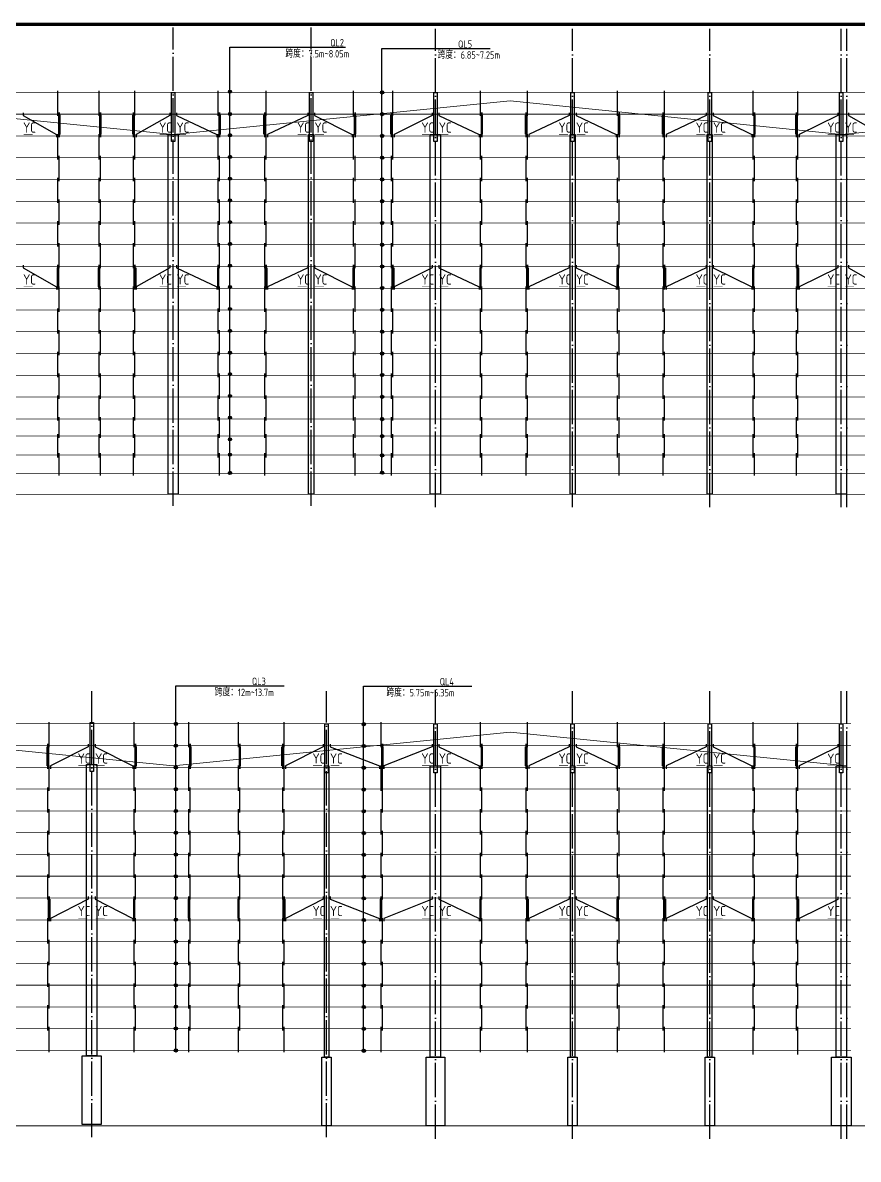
# Model space of a CAD drawing. Extents: x 69728788 to 150676229, y 15322671 to 43663798.
# Drawn here: x 75151013 to 75199754, y 20212688 to 20279003 of the extents above; entities that cross this region are included whole.
import ezdxf

# ---------------------------------------------------------------- set-up
doc = ezdxf.new("R2010")
doc.units = 0
doc.header["$LTSCALE"] = 1000
doc.header["$MEASUREMENT"] = 0
doc.linetypes.add('DOTE', pattern=[2.42, 2, -0.2, 0.02, -0.2])
doc.layers.get('0').update_dxf_attribs({"linetype": 'CONTINUOUS'})
for name, color, linetype in [('AXIS', 3, 'CONTINUOUS'), ('B标注', 3, 'CONTINUOUS'), ('DOTE', 251, 'DOTE'), ('PUB_DIM', 3, 'CONTINUOUS'), ('PUB_TITLE', 4, 'CONTINUOUS'), ('QL', 4, 'CONTINUOUS'), ('屋面隅撑', 1, 'CONTINUOUS'), ('檩条拉条', 253, 'CONTINUOUS'), ('钢柱', 3, 'CONTINUOUS')]:
    doc.layers.add(name, color=color, linetype=linetype)
doc.layers.add('节点', color=3, linetype='CONTINUOUS', lineweight=13)
doc.styles.add('TSSD_Rein', font='atssdeng.shx', dxfattribs={"width": 0.7, "bigfont": 'atssdchn.shx'})

msp = doc.modelspace()

# ---------------------------------------------------------------- hatches: boundary and pattern name
at = {"layer": 'PUB_DIM'}
for points in [[(75163101.5, 20275073.4, -1), (75163101.5, 20274885.6, -1)], [(75171975.3, 20275032, -1), (75171975.3, 20274844.3, -1)], [(75163101.5, 20273763.4, -1), (75163101.5, 20273575.6, -1)], [(75171975.3, 20273762, -1), (75171975.3, 20273574.3, -1)], [(75163101.5, 20272533.4, -1), (75163101.5, 20272345.6, -1)], [(75171975.3, 20272492, -1), (75171975.3, 20272304.3, -1)], [(75163101.5, 20271270.3, -1), (75163101.5, 20271082.6, -1)], [(75171975.3, 20271222, -1), (75171975.3, 20271034.3, -1)], [(75163101.5, 20270000.3, -1), (75163101.5, 20269812.6, -1)], [(75171975.3, 20269952, -1), (75171975.3, 20269764.3, -1)], [(75163101.5, 20268730.3, -1), (75163101.5, 20268542.6, -1)], [(75171975.3, 20268682, -1), (75171975.3, 20268494.3, -1)], [(75163101.5, 20267460.3, -1), (75163101.5, 20267272.6, -1)], [(75171975.3, 20267412, -1), (75171975.3, 20267224.3, -1)], [(75163101.5, 20266190.3, -1), (75163101.5, 20266002.6, -1)], [(75171975.3, 20266142, -1), (75171975.3, 20265954.3, -1)], [(75163101.5, 20264920.3, -1), (75163101.5, 20264732.6, -1)], [(75171975.3, 20264872, -1), (75171975.3, 20264684.3, -1)], [(75163101.5, 20263669.3, -1), (75163101.5, 20263481.6, -1)], [(75171975.3, 20263620.9, -1), (75171975.3, 20263433.2, -1)], [(75163101.5, 20262393.9, -1), (75163101.5, 20262206.1, -1)], [(75171975.3, 20262345.5, -1), (75171975.3, 20262157.8, -1)], [(75163101.5, 20261118.2, -1), (75163101.5, 20260930.5, -1)], [(75171975.3, 20261069.9, -1), (75171975.3, 20260882.2, -1)], [(75163101.5, 20259840, -1), (75163101.5, 20259652.3, -1)], [(75171975.3, 20259791.6, -1), (75171975.3, 20259603.9, -1)], [(75163101.5, 20258592.3, -1), (75163101.5, 20258404.6, -1)], [(75171975.3, 20258543.9, -1), (75171975.3, 20258356.2, -1)], [(75163101.5, 20257318.5, -1), (75163101.5, 20257130.8, -1)], [(75171975.3, 20257270.2, -1), (75171975.3, 20257082.5, -1)], [(75163101.5, 20256052.3, -1), (75163101.5, 20255864.6, -1)], [(75171975.3, 20255971.3, -1), (75171975.3, 20255783.6, -1)], [(75163101.5, 20254788.5, -1), (75163101.5, 20254600.8, -1)], [(75171975.3, 20254973.2, -1), (75171975.3, 20254785.5, -1)], [(75163101.5, 20253892.3, -1), (75163101.5, 20253704.6, -1)], [(75171975.3, 20253849.4, -1), (75171975.3, 20253661.7, -1)], [(75163101.5, 20252829, -1), (75163101.5, 20252641.3, -1)], [(75171975.3, 20252843.5, -1), (75171975.3, 20252655.8, -1)], [(75159949.9, 20238182.6, -1), (75159949.9, 20237994.9, -1)], [(75170906.2, 20238164, -1), (75170906.2, 20237976.3, -1)], [(75159949.9, 20236912.6, -1), (75159949.9, 20236724.9, -1)], [(75170906.2, 20236894, -1), (75170906.2, 20236706.3, -1)], [(75159949.9, 20235642.6, -1), (75159949.9, 20235454.9, -1)], [(75170906.2, 20235624, -1), (75170906.2, 20235436.3, -1)], [(75159949.9, 20234372.6, -1), (75159949.9, 20234184.9, -1)], [(75170906.2, 20234354, -1), (75170906.2, 20234166.3, -1)], [(75159949.9, 20233102.6, -1), (75159949.9, 20232914.9, -1)], [(75170906.2, 20233084, -1), (75170906.2, 20232896.3, -1)], [(75159949.9, 20231832.6, -1), (75159949.9, 20231644.9, -1)], [(75170906.2, 20231814, -1), (75170906.2, 20231626.3, -1)], [(75159949.9, 20230562.6, -1), (75159949.9, 20230374.9, -1)], [(75170906.2, 20230544, -1), (75170906.2, 20230356.3, -1)], [(75159949.9, 20229292.6, -1), (75159949.9, 20229104.9, -1)], [(75170906.2, 20229274, -1), (75170906.2, 20229086.3, -1)], [(75159949.9, 20228022.6, -1), (75159949.9, 20227834.9, -1)], [(75170906.2, 20228004, -1), (75170906.2, 20227816.3, -1)], [(75159949.9, 20226761.6, -1), (75159949.9, 20226573.9, -1)], [(75170906.2, 20226743, -1), (75170906.2, 20226555.3, -1)], [(75159949.9, 20225486.2, -1), (75159949.9, 20225298.5, -1)], [(75170906.2, 20225467.5, -1), (75170906.2, 20225279.8, -1)], [(75159949.9, 20224210.5, -1), (75159949.9, 20224022.8, -1)], [(75170906.2, 20224191.9, -1), (75170906.2, 20224004.2, -1)], [(75159949.9, 20222932.3, -1), (75159949.9, 20222744.6, -1)], [(75170906.2, 20222913.7, -1), (75170906.2, 20222726, -1)], [(75159949.9, 20221684.6, -1), (75159949.9, 20221496.9, -1)], [(75170906.2, 20221666, -1), (75170906.2, 20221478.3, -1)], [(75159949.9, 20220410.8, -1), (75159949.9, 20220223.1, -1)], [(75170906.2, 20220392.2, -1), (75170906.2, 20220204.5, -1)], [(75159949.9, 20219130.8, -1), (75159949.9, 20218943.1, -1)], [(75170906.2, 20219112.2, -1), (75170906.2, 20218924.5, -1)]]:
    msp.add_hatch(color=256, dxfattribs=at).paths.add_polyline_path(points)

# ---------------------------------------------------------------- linework, layer by layer
at = {"const_width": 50}
for points in [[(75124877.1, 20251488.1), (75233666.3, 20251488.1)], [(75124877.1, 20214636.9), (75239666.3, 20214636.9)]]:
    msp.add_lwpolyline(points, dxfattribs=at)
at = {"layer": 'B标注'}
for p, q in [((75163093.1, 20252677.1), (75163093.1, 20277579)), ((75163093.1, 20277579), (75169838.8, 20277579)), ((75171966.9, 20252849.7), (75171966.9, 20277496.8)), ((75171966.9, 20277496.8), (75178286.9, 20277496.8)), ((75159941.5, 20219136.9), (75159941.5, 20240316.6)), ((75159941.5, 20240316.6), (75166261.4, 20240316.6)), ((75170897.8, 20240298), (75177217.7, 20240298)), ((75170897.8, 20219118.3), (75170897.8, 20240298))]:
    msp.add_line(p, q, dxfattribs=at)
at = {"layer": 'DOTE'}
for p, q in [((75159788.1, 20250821.1), (75159788.1, 20278722.3)), ((75167838.1, 20250821.1), (75167838.1, 20278722.3)), ((75175088.5, 20250738.1), (75175088.5, 20278639.3)), ((75183088.5, 20250738.1), (75183088.5, 20278639.3)), ((75191088.5, 20250738.1), (75191088.5, 20278639.3)), ((75198763.5, 20250738.1), (75198763.5, 20278639.3)), ((75199088.5, 20250738.1), (75199088.5, 20278639.3)), ((75155038.1, 20213969.9), (75155038.1, 20239992.3)), ((75168738.1, 20213969.9), (75168738.1, 20239992.3)), ((75175088.5, 20213886.9), (75175088.5, 20240316.6)), ((75183088.5, 20213886.9), (75183088.5, 20239992.3)), ((75191088.5, 20213886.9), (75191088.5, 20239992.3)), ((75198763.5, 20213886.9), (75198763.5, 20239992.3)), ((75199088.5, 20213886.9), (75199088.5, 20239992.3))]:
    msp.add_line(p, q, dxfattribs=at)
at = {"layer": 'PUB_DIM'}
for centre in [(75163101.5, 20274979.5), (75171975.3, 20274938.1), (75163101.5, 20273669.5), (75171975.3, 20273668.1), (75163101.5, 20272439.5), (75171975.3, 20272398.1), (75163101.5, 20271176.5), (75171975.3, 20271128.1), (75163101.5, 20269906.5), (75171975.3, 20269858.1), (75163101.5, 20268636.5), (75171975.3, 20268588.1), (75163101.5, 20267366.5), (75171975.3, 20267318.1), (75163101.5, 20266096.5), (75171975.3, 20266048.1), (75163101.5, 20264826.5), (75171975.3, 20264778.1), (75163101.5, 20263575.4), (75171975.3, 20263527.1), (75163101.5, 20262300), (75171975.3, 20262251.7), (75163101.5, 20261024.4), (75171975.3, 20260976), (75163101.5, 20259746.1), (75171975.3, 20259697.8), (75163101.5, 20258498.4), (75171975.3, 20258450.1), (75163101.5, 20257224.7), (75171975.3, 20257176.3), (75163101.5, 20255958.4), (75171975.3, 20255877.5), (75163101.5, 20254694.7), (75171975.3, 20254879.4), (75163101.5, 20253798.4), (75171975.3, 20253755.5), (75163101.5, 20252735.1), (75171975.3, 20252749.7), (75159949.9, 20238088.8), (75170906.2, 20238070.2), (75159949.9, 20236818.8), (75170906.2, 20236800.2), (75159949.9, 20235548.8), (75170906.2, 20235530.2), (75159949.9, 20234278.8), (75170906.2, 20234260.2), (75159949.9, 20233008.8), (75170906.2, 20232990.2), (75159949.9, 20231738.8), (75170906.2, 20231720.2), (75159949.9, 20230468.8), (75170906.2, 20230450.2), (75159949.9, 20229198.8), (75170906.2, 20229180.2), (75159949.9, 20227928.8), (75170906.2, 20227910.2), (75159949.9, 20226667.7), (75170906.2, 20226649.1), (75159949.9, 20225392.3), (75170906.2, 20225373.7), (75159949.9, 20224116.7), (75170906.2, 20224098), (75159949.9, 20222838.4), (75170906.2, 20222819.8), (75159949.9, 20221590.7), (75170906.2, 20221572.1), (75159949.9, 20220317), (75170906.2, 20220298.4), (75159949.9, 20219036.9), (75170906.2, 20219018.3)]:
    msp.add_circle(centre, 93.9, dxfattribs=at)
at = {"layer": 'PUB_TITLE', "const_width": 200}
msp.add_lwpolyline([(75112584.3, 20164102.8), (75273784.3, 20164102.8), (75273784.3, 20278902.8), (75112584.3, 20278902.8)], close=True, dxfattribs=at)
at = {"layer": 'PUB_TITLE'}
msp.add_lwpolyline([(75107584.3, 20160102.8), (75275784.3, 20160102.8), (75275784.3, 20278902.8), (75107584.3, 20278902.8)], close=True, dxfattribs=at)
at = {"layer": 'QL', "const_width": 40}
for points in [[(75125838.5, 20274938.1), (75232438.5, 20274938.1)], [(75125838.5, 20273668.1), (75232438.5, 20273668.1)], [(75125838.5, 20273668.1), (75232438.5, 20273668.1)], [(75125838.5, 20272398.1), (75232438.5, 20272398.1)], [(75125838.5, 20271128.1), (75232438.5, 20271128.1)], [(75125838.5, 20269858.1), (75232438.5, 20269858.1)], [(75125838.5, 20268588.1), (75232438.5, 20268588.1)], [(75125838.5, 20267318.1), (75232438.5, 20267318.1)], [(75125838.5, 20267318.1), (75232438.5, 20267318.1)], [(75125838.5, 20266048.1), (75232438.5, 20266048.1)], [(75125838.5, 20264778.1), (75232438.5, 20264778.1)], [(75125838.5, 20263508.1), (75232438.5, 20263508.1)], [(75125838.5, 20262238.1), (75232438.5, 20262238.1)], [(75125838.5, 20260968.1), (75232438.5, 20260968.1)], [(75125838.5, 20259698.1), (75232438.5, 20259698.1)], [(75125838.5, 20258428.1), (75232438.5, 20258428.1)], [(75125838.5, 20257158.1), (75232438.5, 20257158.1)], [(75125838.5, 20255888.1), (75232438.5, 20255888.1)], [(75125838.5, 20254888.1), (75232438.5, 20254888.1)], [(75125838.5, 20253788.1), (75232438.5, 20253788.1)], [(75125838.5, 20252688.1), (75232438.5, 20252688.1)], [(75125838.5, 20238096.9), (75199338.5, 20238096.9)], [(75125838.5, 20236826.9), (75199338.5, 20236826.9)], [(75125838.5, 20236826.9), (75199338.5, 20236826.9)], [(75125838.5, 20235556.9), (75199338.5, 20235556.9)], [(75125838.5, 20234286.9), (75199338.5, 20234286.9)], [(75125838.5, 20233016.9), (75199338.5, 20233016.9)], [(75125838.5, 20231746.9), (75199338.5, 20231746.9)], [(75125838.5, 20230476.9), (75199338.5, 20230476.9)], [(75125838.5, 20230476.9), (75199338.5, 20230476.9)], [(75125838.5, 20229206.9), (75199338.5, 20229206.9)], [(75125838.5, 20227936.9), (75199338.5, 20227936.9)], [(75125838.5, 20226656.9), (75199338.5, 20226656.9)], [(75125838.5, 20225386.9), (75199338.5, 20225386.9)], [(75125838.5, 20224116.9), (75199338.5, 20224116.9)], [(75125838.5, 20222846.9), (75199338.5, 20222846.9)], [(75125838.5, 20221576.9), (75199338.5, 20221576.9)], [(75125838.5, 20220306.9), (75199338.5, 20220306.9)], [(75125838.5, 20219036.9), (75199338.5, 20219036.9)]]:
    msp.add_lwpolyline(points, dxfattribs=at)
at = {"layer": '屋面隅撑', "const_width": 30}
for points in [[(75151590, 20272469.1), (75151067.6, 20272469.1)], [(75159523.1, 20272469.1), (75159000.7, 20272469.1)], [(75160539.6, 20272469.1), (75160017.2, 20272469.1)], [(75167573.1, 20272469.1), (75167050.7, 20272469.1)], [(75168589.6, 20272469.1), (75168067.2, 20272469.1)], [(75174823.5, 20272469.1), (75174301.1, 20272469.1)], [(75175840, 20272469.1), (75175317.6, 20272469.1)], [(75182823.5, 20272469.1), (75182301.1, 20272469.1)], [(75183840, 20272469.1), (75183317.6, 20272469.1)], [(75190823.5, 20272469.1), (75190301.1, 20272469.1)], [(75191840, 20272469.1), (75191317.6, 20272469.1)], [(75198498.5, 20272469.1), (75197976.1, 20272469.1)], [(75199515, 20272469.1), (75198992.6, 20272469.1)], [(75151590, 20263608.1), (75151067.6, 20263608.1)], [(75159523.1, 20263608.1), (75159000.7, 20263608.1)], [(75160539.6, 20263608.1), (75160017.2, 20263608.1)], [(75167573.1, 20263608.1), (75167050.7, 20263608.1)], [(75168589.6, 20263608.1), (75168067.2, 20263608.1)], [(75174823.5, 20263608.1), (75174301.1, 20263608.1)], [(75175840, 20263608.1), (75175317.6, 20263608.1)], [(75182823.5, 20263608.1), (75182301.1, 20263608.1)], [(75183840, 20263608.1), (75183317.6, 20263608.1)], [(75190823.5, 20263608.1), (75190301.1, 20263608.1)], [(75191840, 20263608.1), (75191317.6, 20263608.1)], [(75198498.5, 20263608.1), (75197976.1, 20263608.1)], [(75199515, 20263608.1), (75198992.6, 20263608.1)], [(75154773.1, 20235656.9), (75154250.7, 20235656.9)], [(75155789.6, 20235656.9), (75155267.2, 20235656.9)], [(75168473.1, 20235656.9), (75167950.7, 20235656.9)], [(75169489.6, 20235656.9), (75168967.2, 20235656.9)], [(75174823.5, 20235656.9), (75174301.1, 20235656.9)], [(75175840, 20235656.9), (75175317.6, 20235656.9)], [(75182823.5, 20235656.9), (75182301.1, 20235656.9)], [(75183840, 20235656.9), (75183317.6, 20235656.9)], [(75190823.5, 20235656.9), (75190301.1, 20235656.9)], [(75191840, 20235656.9), (75191317.6, 20235656.9)], [(75198498.5, 20235646.9), (75197976.1, 20235646.9)], [(75154773.1, 20226756.9), (75154250.7, 20226756.9)], [(75155789.6, 20226756.9), (75155267.2, 20226756.9)], [(75168473.1, 20226756.9), (75167950.7, 20226756.9)], [(75169489.6, 20226756.9), (75168967.2, 20226756.9)], [(75174823.5, 20226756.9), (75174301.1, 20226756.9)], [(75175840, 20226756.9), (75175317.6, 20226756.9)], [(75182823.5, 20226756.9), (75182301.1, 20226756.9)], [(75183840, 20226756.9), (75183317.6, 20226756.9)], [(75190823.5, 20226756.9), (75190301.1, 20226756.9)], [(75191840, 20226756.9), (75191317.6, 20226756.9)], [(75198498.5, 20226756.9), (75197976.1, 20226756.9)]]:
    msp.add_lwpolyline(points, dxfattribs=at)
at = {"layer": '檩条拉条'}
for p, q in [((75153068.1, 20273568.1), (75153068.1, 20275037.8)), ((75155463.1, 20273568.1), (75155463.1, 20275037.8)), ((75157558.1, 20273568.1), (75157558.1, 20275037.8)), ((75162418.1, 20273568.1), (75162418.1, 20275037.8)), ((75165208.1, 20273568.1), (75165208.1, 20275037.8)), ((75170318.1, 20273568.1), (75170318.1, 20275037.8)), ((75172608.5, 20273568.1), (75172608.5, 20275037.8)), ((75177718.5, 20273568.1), (75177718.5, 20275037.8)), ((75180458.5, 20273568.1), (75180458.5, 20275037.8)), ((75185718.5, 20273568.1), (75185718.5, 20275037.8)), ((75188458.5, 20273568.1), (75188458.5, 20275037.8)), ((75193618.5, 20273568.1), (75193618.5, 20275037.8)), ((75196233.5, 20273568.1), (75196233.5, 20274997.8)), ((75153148.1, 20273761.3), (75153148.1, 20272318.1)), ((75153148.1, 20272318.1), (75153148.1, 20273761.3)), ((75155543.1, 20273761.3), (75155543.1, 20272318.1)), ((75155543.1, 20272318.1), (75155543.1, 20273761.3)), ((75157478.1, 20273761.3), (75157478.1, 20272318.1)), ((75157478.1, 20272318.1), (75157478.1, 20273761.3)), ((75162498.1, 20273761.3), (75162498.1, 20272318.1)), ((75162498.1, 20272318.1), (75162498.1, 20273761.3)), ((75165128.1, 20273761.3), (75165128.1, 20272318.1)), ((75165128.1, 20272318.1), (75165128.1, 20273761.3)), ((75170398.1, 20273761.3), (75170398.1, 20272318.1)), ((75170398.1, 20272318.1), (75170398.1, 20273761.3)), ((75172528.5, 20273761.3), (75172528.5, 20272318.1)), ((75172528.5, 20272318.1), (75172528.5, 20273761.3)), ((75177798.5, 20273761.3), (75177798.5, 20272318.1)), ((75177798.5, 20272318.1), (75177798.5, 20273761.3)), ((75180378.5, 20273761.3), (75180378.5, 20272318.1)), ((75180378.5, 20272318.1), (75180378.5, 20273761.3)), ((75185798.5, 20273761.3), (75185798.5, 20272318.1)), ((75185798.5, 20272318.1), (75185798.5, 20273761.3)), ((75188378.5, 20273761.3), (75188378.5, 20272318.1)), ((75188378.5, 20272318.1), (75188378.5, 20273761.3)), ((75193698.5, 20273761.3), (75193698.5, 20272318.1)), ((75193698.5, 20272318.1), (75193698.5, 20273761.3)), ((75196153.5, 20273761.3), (75196153.5, 20272318.1)), ((75196153.5, 20272318.1), (75196153.5, 20273761.3)), ((75153068.1, 20271028.1), (75153068.1, 20272497.8)), ((75155463.1, 20271028.1), (75155463.1, 20272497.8)), ((75157558.1, 20271028.1), (75157558.1, 20272497.8)), ((75162418.1, 20271028.1), (75162418.1, 20272497.8)), ((75165208.1, 20271028.1), (75165208.1, 20272497.8)), ((75170318.1, 20271028.1), (75170318.1, 20272497.8)), ((75172608.5, 20271028.1), (75172608.5, 20272497.8)), ((75177718.5, 20271028.1), (75177718.5, 20272497.8)), ((75180458.5, 20271028.1), (75180458.5, 20272497.8)), ((75185718.5, 20271028.1), (75185718.5, 20272497.8)), ((75188458.5, 20271028.1), (75188458.5, 20272497.8)), ((75193618.5, 20271028.1), (75193618.5, 20272497.8)), ((75196233.5, 20271028.1), (75196233.5, 20272497.8)), ((75153148.1, 20269758.1), (75153148.1, 20271227.8)), ((75155543.1, 20269758.1), (75155543.1, 20271227.8)), ((75157478.1, 20269758.1), (75157478.1, 20271227.8)), ((75162498.1, 20269758.1), (75162498.1, 20271227.8)), ((75165128.1, 20269758.1), (75165128.1, 20271227.8)), ((75170398.1, 20269758.1), (75170398.1, 20271227.8)), ((75172528.5, 20269758.1), (75172528.5, 20271227.8)), ((75177798.5, 20269758.1), (75177798.5, 20271227.8)), ((75180378.5, 20269758.1), (75180378.5, 20271227.8)), ((75185798.5, 20269758.1), (75185798.5, 20271227.8)), ((75188378.5, 20269758.1), (75188378.5, 20271227.8)), ((75193698.5, 20269758.1), (75193698.5, 20271227.8)), ((75196153.5, 20269758.1), (75196153.5, 20271227.8)), ((75153068.1, 20268488.1), (75153068.1, 20269957.8)), ((75155463.1, 20268488.1), (75155463.1, 20269957.8)), ((75157558.1, 20268488.1), (75157558.1, 20269957.8)), ((75162418.1, 20268488.1), (75162418.1, 20269957.8)), ((75165208.1, 20268488.1), (75165208.1, 20269957.8)), ((75170318.1, 20268488.1), (75170318.1, 20269957.8)), ((75172608.5, 20268488.1), (75172608.5, 20269957.8)), ((75177718.5, 20268488.1), (75177718.5, 20269957.8)), ((75180458.5, 20268488.1), (75180458.5, 20269957.8)), ((75185718.5, 20268488.1), (75185718.5, 20269957.8)), ((75188458.5, 20268488.1), (75188458.5, 20269957.8)), ((75193618.5, 20268488.1), (75193618.5, 20269957.8)), ((75196233.5, 20268488.1), (75196233.5, 20269957.8)), ((75153148.1, 20267218.1), (75153148.1, 20268687.8)), ((75155543.1, 20267218.1), (75155543.1, 20268687.8)), ((75157478.1, 20267218.1), (75157478.1, 20268687.8)), ((75162498.1, 20267218.1), (75162498.1, 20268687.8)), ((75165128.1, 20267218.1), (75165128.1, 20268687.8)), ((75170398.1, 20267218.1), (75170398.1, 20268687.8)), ((75172528.5, 20267218.1), (75172528.5, 20268687.8)), ((75177798.5, 20267218.1), (75177798.5, 20268687.8)), ((75180378.5, 20267218.1), (75180378.5, 20268687.8)), ((75185798.5, 20267218.1), (75185798.5, 20268687.8)), ((75188378.5, 20267218.1), (75188378.5, 20268687.8)), ((75193698.5, 20267218.1), (75193698.5, 20268687.8)), ((75196153.5, 20267218.1), (75196153.5, 20268687.8)), ((75153068.1, 20265948.1), (75153068.1, 20267417.8)), ((75155463.1, 20265948.1), (75155463.1, 20267417.8)), ((75157558.1, 20265948.1), (75157558.1, 20267417.8)), ((75162418.1, 20265948.1), (75162418.1, 20267417.8)), ((75165208.1, 20265948.1), (75165208.1, 20267417.8)), ((75170318.1, 20265948.1), (75170318.1, 20267417.8)), ((75172608.5, 20265948.1), (75172608.5, 20267417.8)), ((75177718.5, 20265948.1), (75177718.5, 20267417.8)), ((75180458.5, 20265948.1), (75180458.5, 20267417.8)), ((75185718.5, 20265948.1), (75185718.5, 20267417.8)), ((75188458.5, 20265948.1), (75188458.5, 20267417.8)), ((75193618.5, 20265948.1), (75193618.5, 20267417.8)), ((75196233.5, 20265948.1), (75196233.5, 20267417.8)), ((75153148.1, 20264678.1), (75153148.1, 20266147.8)), ((75155543.1, 20264678.1), (75155543.1, 20266147.8)), ((75157478.1, 20264678.1), (75157478.1, 20266147.8)), ((75162498.1, 20264678.1), (75162498.1, 20266147.8)), ((75165128.1, 20264678.1), (75165128.1, 20266147.8)), ((75170398.1, 20264678.1), (75170398.1, 20266147.8)), ((75172528.5, 20264678.1), (75172528.5, 20266147.8)), ((75177798.5, 20264678.1), (75177798.5, 20266147.8)), ((75180378.5, 20264678.1), (75180378.5, 20266147.8)), ((75185798.5, 20264678.1), (75185798.5, 20266147.8)), ((75188378.5, 20264678.1), (75188378.5, 20266147.8)), ((75193698.5, 20264678.1), (75193698.5, 20266147.8)), ((75196153.5, 20264678.1), (75196153.5, 20266147.8)), ((75153068.1, 20264871.3), (75153068.1, 20263428.1)), ((75153068.1, 20263428.1), (75153068.1, 20264871.3)), ((75155463.1, 20264871.3), (75155463.1, 20263428.1)), ((75155463.1, 20263428.1), (75155463.1, 20264871.3)), ((75157558.1, 20264871.3), (75157558.1, 20263428.1)), ((75157558.1, 20263428.1), (75157558.1, 20264871.3)), ((75162418.1, 20264871.3), (75162418.1, 20263428.1)), ((75162418.1, 20263428.1), (75162418.1, 20264871.3)), ((75165208.1, 20264871.3), (75165208.1, 20263428.1)), ((75165208.1, 20263428.1), (75165208.1, 20264871.3)), ((75170318.1, 20264871.3), (75170318.1, 20263428.1)), ((75170318.1, 20263428.1), (75170318.1, 20264871.3)), ((75172608.5, 20264871.3), (75172608.5, 20263428.1)), ((75172608.5, 20263428.1), (75172608.5, 20264871.3)), ((75177718.5, 20264871.3), (75177718.5, 20263428.1)), ((75177718.5, 20263428.1), (75177718.5, 20264871.3)), ((75180458.5, 20264871.3), (75180458.5, 20263428.1)), ((75180458.5, 20263428.1), (75180458.5, 20264871.3)), ((75185718.5, 20264871.3), (75185718.5, 20263428.1)), ((75185718.5, 20263428.1), (75185718.5, 20264871.3)), ((75188458.5, 20264871.3), (75188458.5, 20263428.1)), ((75188458.5, 20263428.1), (75188458.5, 20264871.3)), ((75193618.5, 20264871.3), (75193618.5, 20263428.1)), ((75193618.5, 20263428.1), (75193618.5, 20264871.3)), ((75196233.5, 20264871.3), (75196233.5, 20263428.1)), ((75196233.5, 20263428.1), (75196233.5, 20264871.3)), ((75153148.1, 20262138.1), (75153148.1, 20263607.8)), ((75155543.1, 20262138.1), (75155543.1, 20263607.8)), ((75157478.1, 20262138.1), (75157478.1, 20263607.8)), ((75162498.1, 20262138.1), (75162498.1, 20263607.8)), ((75165128.1, 20262138.1), (75165128.1, 20263607.8)), ((75170398.1, 20262138.1), (75170398.1, 20263607.8)), ((75172528.5, 20262138.1), (75172528.5, 20263607.8)), ((75177798.5, 20262138.1), (75177798.5, 20263607.8)), ((75180378.5, 20262138.1), (75180378.5, 20263607.8)), ((75185798.5, 20262138.1), (75185798.5, 20263607.8)), ((75188378.5, 20262138.1), (75188378.5, 20263607.8)), ((75193698.5, 20262138.1), (75193698.5, 20263607.8)), ((75196153.5, 20262138.1), (75196153.5, 20263607.8)), ((75153068.1, 20260868.1), (75153068.1, 20262337.8)), ((75155463.1, 20260868.1), (75155463.1, 20262337.8)), ((75157558.1, 20260868.1), (75157558.1, 20262337.8)), ((75162418.1, 20260868.1), (75162418.1, 20262337.8)), ((75165208.1, 20260868.1), (75165208.1, 20262337.8)), ((75170318.1, 20260868.1), (75170318.1, 20262337.8)), ((75172608.5, 20260868.1), (75172608.5, 20262337.8)), ((75177718.5, 20260868.1), (75177718.5, 20262337.8)), ((75180458.5, 20260868.1), (75180458.5, 20262337.8)), ((75185718.5, 20260868.1), (75185718.5, 20262337.8)), ((75188458.5, 20260868.1), (75188458.5, 20262337.8)), ((75193618.5, 20260868.1), (75193618.5, 20262337.8)), ((75196233.5, 20260868.1), (75196233.5, 20262337.8)), ((75153148.1, 20259598.1), (75153148.1, 20261067.8)), ((75155543.1, 20259598.1), (75155543.1, 20261067.8)), ((75157478.1, 20259598.1), (75157478.1, 20261067.8)), ((75162498.1, 20259598.1), (75162498.1, 20261067.8)), ((75165128.1, 20259598.1), (75165128.1, 20261067.8)), ((75170398.1, 20259598.1), (75170398.1, 20261067.8)), ((75172528.5, 20259598.1), (75172528.5, 20261067.8)), ((75177798.5, 20259598.1), (75177798.5, 20261067.8)), ((75180378.5, 20259598.1), (75180378.5, 20261067.8)), ((75185798.5, 20259598.1), (75185798.5, 20261067.8)), ((75188378.5, 20259598.1), (75188378.5, 20261067.8)), ((75193698.5, 20259598.1), (75193698.5, 20261067.8)), ((75196153.5, 20259598.1), (75196153.5, 20261067.8)), ((75153068.1, 20258328.1), (75153068.1, 20259797.8)), ((75155463.1, 20258328.1), (75155463.1, 20259797.8)), ((75157558.1, 20258328.1), (75157558.1, 20259797.8)), ((75162418.1, 20258328.1), (75162418.1, 20259797.8)), ((75165208.1, 20258328.1), (75165208.1, 20259797.8)), ((75170318.1, 20258328.1), (75170318.1, 20259797.8)), ((75172608.5, 20258328.1), (75172608.5, 20259797.8)), ((75177718.5, 20258328.1), (75177718.5, 20259797.8)), ((75180458.5, 20258328.1), (75180458.5, 20259797.8)), ((75185718.5, 20258328.1), (75185718.5, 20259797.8)), ((75188458.5, 20258328.1), (75188458.5, 20259797.8)), ((75193618.5, 20258328.1), (75193618.5, 20259797.8)), ((75196233.5, 20258328.1), (75196233.5, 20259797.8)), ((75153148.1, 20257058.1), (75153148.1, 20258527.8)), ((75155543.1, 20257058.1), (75155543.1, 20258527.8)), ((75157478.1, 20257058.1), (75157478.1, 20258527.8)), ((75162498.1, 20257058.1), (75162498.1, 20258527.8)), ((75165128.1, 20257058.1), (75165128.1, 20258527.8)), ((75170398.1, 20257058.1), (75170398.1, 20258527.8)), ((75172528.5, 20257058.1), (75172528.5, 20258527.8)), ((75177798.5, 20257058.1), (75177798.5, 20258527.8)), ((75180378.5, 20257058.1), (75180378.5, 20258527.8)), ((75185798.5, 20257058.1), (75185798.5, 20258527.8)), ((75188378.5, 20257058.1), (75188378.5, 20258527.8)), ((75193698.5, 20257058.1), (75193698.5, 20258527.8)), ((75196153.5, 20257058.1), (75196153.5, 20258527.8)), ((75153068.1, 20255788.1), (75153068.1, 20257257.8)), ((75155463.1, 20255788.1), (75155463.1, 20257257.8)), ((75157558.1, 20255788.1), (75157558.1, 20257257.8)), ((75162418.1, 20255788.1), (75162418.1, 20257257.8)), ((75165208.1, 20255788.1), (75165208.1, 20257257.8)), ((75170318.1, 20255788.1), (75170318.1, 20257257.8)), ((75172608.5, 20255788.1), (75172608.5, 20257257.8)), ((75177718.5, 20255788.1), (75177718.5, 20257257.8)), ((75180458.5, 20255788.1), (75180458.5, 20257257.8)), ((75185718.5, 20255788.1), (75185718.5, 20257257.8)), ((75188458.5, 20255788.1), (75188458.5, 20257257.8)), ((75193618.5, 20255788.1), (75193618.5, 20257257.8)), ((75196233.5, 20255788.1), (75196233.5, 20257257.8)), ((75153148.1, 20254788.1), (75153148.1, 20255987.8)), ((75155543.1, 20254788.1), (75155543.1, 20255987.8)), ((75157478.1, 20254788.1), (75157478.1, 20255987.8)), ((75162498.1, 20254788.1), (75162498.1, 20255987.8)), ((75165128.1, 20254788.1), (75165128.1, 20255987.8)), ((75170398.1, 20254788.1), (75170398.1, 20255987.8)), ((75172528.5, 20254788.1), (75172528.5, 20255987.8)), ((75177798.5, 20254788.1), (75177798.5, 20255987.8)), ((75180378.5, 20254788.1), (75180378.5, 20255987.8)), ((75185798.5, 20254788.1), (75185798.5, 20255987.8)), ((75188378.5, 20254788.1), (75188378.5, 20255987.8)), ((75193698.5, 20254788.1), (75193698.5, 20255987.8)), ((75196153.5, 20254788.1), (75196153.5, 20255987.8)), ((75153068.1, 20253628.1), (75153068.1, 20254987.8)), ((75155463.1, 20253628.1), (75155463.1, 20254987.8)), ((75157558.1, 20253628.1), (75157558.1, 20254987.8)), ((75162418.1, 20253628.1), (75162418.1, 20254987.8)), ((75165208.1, 20253628.1), (75165208.1, 20254987.8)), ((75170318.1, 20253628.1), (75170318.1, 20254987.8)), ((75172608.5, 20253628.1), (75172608.5, 20254987.8)), ((75177718.5, 20253628.1), (75177718.5, 20254987.8)), ((75180458.5, 20253628.1), (75180458.5, 20254987.8)), ((75185718.5, 20253628.1), (75185718.5, 20254987.8)), ((75188458.5, 20253628.1), (75188458.5, 20254987.8)), ((75193618.5, 20253628.1), (75193618.5, 20254987.8)), ((75196233.5, 20253628.1), (75196233.5, 20254987.8)), ((75153148.1, 20252588.1), (75153148.1, 20253887.8)), ((75155543.1, 20252588.1), (75155543.1, 20253887.8)), ((75157478.1, 20252588.1), (75157478.1, 20253887.8)), ((75162498.1, 20252588.1), (75162498.1, 20253887.8)), ((75165128.1, 20252588.1), (75165128.1, 20253887.8)), ((75170398.1, 20252588.1), (75170398.1, 20253887.8)), ((75172528.5, 20252588.1), (75172528.5, 20253887.8)), ((75177798.5, 20252588.1), (75177798.5, 20253887.8)), ((75180378.5, 20252588.1), (75180378.5, 20253887.8)), ((75185798.5, 20252588.1), (75185798.5, 20253887.8)), ((75188378.5, 20252588.1), (75188378.5, 20253887.8)), ((75193698.5, 20252588.1), (75193698.5, 20253887.8)), ((75196153.5, 20252588.1), (75196153.5, 20253887.8)), ((75152558.1, 20236726.9), (75152558.1, 20238196.6)), ((75157518.1, 20236726.9), (75157518.1, 20238196.6)), ((75160710.1, 20236726.9), (75160710.1, 20238196.6)), ((75163601.3, 20236726.9), (75163601.3, 20238196.6)), ((75166258.1, 20236726.9), (75166258.1, 20238196.6)), ((75171913.3, 20236726.9), (75171913.3, 20238196.6)), ((75177718.5, 20236726.9), (75177718.5, 20238196.6)), ((75180458.5, 20236726.9), (75180458.5, 20238196.6)), ((75185718.5, 20236726.9), (75185718.5, 20238196.6)), ((75188458.5, 20236726.9), (75188458.5, 20238196.6)), ((75193618.5, 20236726.9), (75193618.5, 20238196.6)), ((75196233.5, 20236726.9), (75196233.5, 20238156.6)), ((75152478.1, 20236920.1), (75152478.1, 20235476.9)), ((75152478.1, 20235476.9), (75152478.1, 20236920.1)), ((75157598.1, 20236920.1), (75157598.1, 20235476.9)), ((75157598.1, 20235476.9), (75157598.1, 20236920.1)), ((75160790.1, 20236920.1), (75160790.1, 20235476.9)), ((75160790.1, 20235476.9), (75160790.1, 20236920.1)), ((75163681.3, 20236920.1), (75163681.3, 20235476.9)), ((75163681.3, 20235476.9), (75163681.3, 20236920.1)), ((75166178.1, 20236920.1), (75166178.1, 20235476.9)), ((75166178.1, 20235476.9), (75166178.1, 20236920.1)), ((75171993.3, 20236920.1), (75171993.3, 20235476.9)), ((75171993.3, 20235476.9), (75171993.3, 20236920.1)), ((75177798.5, 20236920.1), (75177798.5, 20235476.9)), ((75177798.5, 20235476.9), (75177798.5, 20236920.1)), ((75180378.5, 20236920.1), (75180378.5, 20235476.9)), ((75180378.5, 20235476.9), (75180378.5, 20236920.1)), ((75185798.5, 20236920.1), (75185798.5, 20235476.9)), ((75185798.5, 20235476.9), (75185798.5, 20236920.1)), ((75188378.5, 20236920.1), (75188378.5, 20235476.9)), ((75188378.5, 20235476.9), (75188378.5, 20236920.1)), ((75193698.5, 20236920.1), (75193698.5, 20235476.9)), ((75193698.5, 20235476.9), (75193698.5, 20236920.1)), ((75196153.5, 20236920.1), (75196153.5, 20235476.9)), ((75196153.5, 20235476.9), (75196153.5, 20236920.1)), ((75152558.1, 20234186.9), (75152558.1, 20235656.6)), ((75157518.1, 20234186.9), (75157518.1, 20235656.6)), ((75160710.1, 20234186.9), (75160710.1, 20235656.6)), ((75163601.3, 20234186.9), (75163601.3, 20235656.6)), ((75166258.1, 20234186.9), (75166258.1, 20235656.6)), ((75171913.3, 20234186.9), (75171913.3, 20235656.6)), ((75171993.3, 20234186.9), (75171993.3, 20235656.6)), ((75177718.5, 20234186.9), (75177718.5, 20235656.6)), ((75180458.5, 20234186.9), (75180458.5, 20235656.6)), ((75185718.5, 20234186.9), (75185718.5, 20235656.6)), ((75188458.5, 20234186.9), (75188458.5, 20235656.6)), ((75193618.5, 20234186.9), (75193618.5, 20235656.6)), ((75196233.5, 20234186.9), (75196233.5, 20235656.6)), ((75152478.1, 20232916.9), (75152478.1, 20234386.6)), ((75157598.1, 20232916.9), (75157598.1, 20234386.6)), ((75160790.1, 20232916.9), (75160790.1, 20234386.6)), ((75163681.3, 20232916.9), (75163681.3, 20234386.6)), ((75166178.1, 20232916.9), (75166178.1, 20234386.6)), ((75171993.3, 20232916.9), (75171993.3, 20234386.6)), ((75177798.5, 20232916.9), (75177798.5, 20234386.6)), ((75180378.5, 20232916.9), (75180378.5, 20234386.6)), ((75185798.5, 20232916.9), (75185798.5, 20234386.6)), ((75188378.5, 20232916.9), (75188378.5, 20234386.6)), ((75193698.5, 20232916.9), (75193698.5, 20234386.6)), ((75196153.5, 20232916.9), (75196153.5, 20234386.6)), ((75152558.1, 20231646.9), (75152558.1, 20233116.6)), ((75157518.1, 20231646.9), (75157518.1, 20233116.6)), ((75160710.1, 20231646.9), (75160710.1, 20233116.6)), ((75163601.3, 20231646.9), (75163601.3, 20233116.6)), ((75166258.1, 20231646.9), (75166258.1, 20233116.6)), ((75171913.3, 20231646.9), (75171913.3, 20233116.6)), ((75177718.5, 20231646.9), (75177718.5, 20233116.6)), ((75180458.5, 20231646.9), (75180458.5, 20233116.6)), ((75185718.5, 20231646.9), (75185718.5, 20233116.6)), ((75188458.5, 20231646.9), (75188458.5, 20233116.6)), ((75193618.5, 20231646.9), (75193618.5, 20233116.6)), ((75196233.5, 20231646.9), (75196233.5, 20233116.6)), ((75152478.1, 20230376.9), (75152478.1, 20231846.6)), ((75157598.1, 20230376.9), (75157598.1, 20231846.6)), ((75160790.1, 20230376.9), (75160790.1, 20231846.6)), ((75163681.3, 20230376.9), (75163681.3, 20231846.6)), ((75166178.1, 20230376.9), (75166178.1, 20231846.6)), ((75171993.3, 20230376.9), (75171993.3, 20231846.6)), ((75177798.5, 20230376.9), (75177798.5, 20231846.6)), ((75180378.5, 20230376.9), (75180378.5, 20231846.6)), ((75185798.5, 20230376.9), (75185798.5, 20231846.6)), ((75188378.5, 20230376.9), (75188378.5, 20231846.6)), ((75193698.5, 20230376.9), (75193698.5, 20231846.6)), ((75196153.5, 20230376.9), (75196153.5, 20231846.6)), ((75152558.1, 20229106.9), (75152558.1, 20230576.6)), ((75157518.1, 20229106.9), (75157518.1, 20230576.6)), ((75160710.1, 20229106.9), (75160710.1, 20230576.6)), ((75163601.3, 20229106.9), (75163601.3, 20230576.6)), ((75166258.1, 20229106.9), (75166258.1, 20230576.6)), ((75171913.3, 20229106.9), (75171913.3, 20230576.6)), ((75177718.5, 20229106.9), (75177718.5, 20230576.6)), ((75180458.5, 20229106.9), (75180458.5, 20230576.6)), ((75185718.5, 20229106.9), (75185718.5, 20230576.6)), ((75188458.5, 20229106.9), (75188458.5, 20230576.6)), ((75193618.5, 20229106.9), (75193618.5, 20230576.6)), ((75196233.5, 20229106.9), (75196233.5, 20230576.6)), ((75152478.1, 20227836.9), (75152478.1, 20229306.6)), ((75157598.1, 20227836.9), (75157598.1, 20229306.6)), ((75160790.1, 20227836.9), (75160790.1, 20229306.6)), ((75163681.3, 20227836.9), (75163681.3, 20229306.6)), ((75166178.1, 20227836.9), (75166178.1, 20229306.6)), ((75171993.3, 20227836.9), (75171993.3, 20229306.6)), ((75177798.5, 20227836.9), (75177798.5, 20229306.6)), ((75180378.5, 20227836.9), (75180378.5, 20229306.6)), ((75185798.5, 20227836.9), (75185798.5, 20229306.6)), ((75188378.5, 20227836.9), (75188378.5, 20229306.6)), ((75193698.5, 20227836.9), (75193698.5, 20229306.6)), ((75196153.5, 20227836.9), (75196153.5, 20229306.6)), ((75152558.1, 20228030.1), (75152558.1, 20226576.9)), ((75152558.1, 20226576.9), (75152558.1, 20228030.1)), ((75157518.1, 20228030.1), (75157518.1, 20226576.9)), ((75157518.1, 20226576.9), (75157518.1, 20228030.1)), ((75160710.1, 20228030.1), (75160710.1, 20226576.9)), ((75160710.1, 20226576.9), (75160710.1, 20228030.1)), ((75163601.3, 20228030.1), (75163601.3, 20226576.9)), ((75163601.3, 20226576.9), (75163601.3, 20228030.1)), ((75166258.1, 20228030.1), (75166258.1, 20226576.9)), ((75166258.1, 20226576.9), (75166258.1, 20228030.1)), ((75171913.3, 20228030.1), (75171913.3, 20226576.9)), ((75171913.3, 20226576.9), (75171913.3, 20228030.1)), ((75177718.5, 20228030.1), (75177718.5, 20226576.9)), ((75177718.5, 20226576.9), (75177718.5, 20228030.1)), ((75180458.5, 20228030.1), (75180458.5, 20226576.9)), ((75180458.5, 20226576.9), (75180458.5, 20228030.1)), ((75185718.5, 20228030.1), (75185718.5, 20226576.9)), ((75185718.5, 20226576.9), (75185718.5, 20228030.1)), ((75188458.5, 20228030.1), (75188458.5, 20226576.9)), ((75188458.5, 20226576.9), (75188458.5, 20228030.1)), ((75193618.5, 20228030.1), (75193618.5, 20226576.9)), ((75193618.5, 20226576.9), (75193618.5, 20228030.1)), ((75196233.5, 20228030.1), (75196233.5, 20226576.9)), ((75196233.5, 20226576.9), (75196233.5, 20228030.1)), ((75152478.1, 20225286.9), (75152478.1, 20226756.6)), ((75157598.1, 20225286.9), (75157598.1, 20226756.6)), ((75160790.1, 20225286.9), (75160790.1, 20226756.6)), ((75163681.3, 20225286.9), (75163681.3, 20226756.6)), ((75166178.1, 20225286.9), (75166178.1, 20226756.6)), ((75171993.3, 20225286.9), (75171993.3, 20226756.6)), ((75177798.5, 20225286.9), (75177798.5, 20226756.6)), ((75180378.5, 20225286.9), (75180378.5, 20226756.6)), ((75185798.5, 20225286.9), (75185798.5, 20226756.6)), ((75188378.5, 20225286.9), (75188378.5, 20226756.6)), ((75193698.5, 20225286.9), (75193698.5, 20226756.6)), ((75196153.5, 20225286.9), (75196153.5, 20226756.6)), ((75152558.1, 20224016.9), (75152558.1, 20225486.6)), ((75157518.1, 20224016.9), (75157518.1, 20225486.6)), ((75160710.1, 20224016.9), (75160710.1, 20225486.6)), ((75163601.3, 20224016.9), (75163601.3, 20225486.6)), ((75166258.1, 20224016.9), (75166258.1, 20225486.6)), ((75171913.3, 20224016.9), (75171913.3, 20225486.6)), ((75177718.5, 20224016.9), (75177718.5, 20225486.6)), ((75180458.5, 20224016.9), (75180458.5, 20225486.6)), ((75185718.5, 20224016.9), (75185718.5, 20225486.6)), ((75188458.5, 20224016.9), (75188458.5, 20225486.6)), ((75193618.5, 20224016.9), (75193618.5, 20225486.6)), ((75196233.5, 20224016.9), (75196233.5, 20225486.6)), ((75152478.1, 20222746.9), (75152478.1, 20224216.6)), ((75157598.1, 20222746.9), (75157598.1, 20224216.6)), ((75160790.1, 20222746.9), (75160790.1, 20224216.6)), ((75163681.3, 20222746.9), (75163681.3, 20224216.6)), ((75166178.1, 20222746.9), (75166178.1, 20224216.6)), ((75171993.3, 20222746.9), (75171993.3, 20224216.6)), ((75177798.5, 20222746.9), (75177798.5, 20224216.6)), ((75180378.5, 20222746.9), (75180378.5, 20224216.6)), ((75185798.5, 20222746.9), (75185798.5, 20224216.6)), ((75188378.5, 20222746.9), (75188378.5, 20224216.6)), ((75193698.5, 20222746.9), (75193698.5, 20224216.6)), ((75196153.5, 20222746.9), (75196153.5, 20224216.6)), ((75152558.1, 20221476.9), (75152558.1, 20222946.6)), ((75157518.1, 20221476.9), (75157518.1, 20222946.6)), ((75160710.1, 20221476.9), (75160710.1, 20222946.6)), ((75163601.3, 20221476.9), (75163601.3, 20222946.6)), ((75166258.1, 20221476.9), (75166258.1, 20222946.6)), ((75171913.3, 20221476.9), (75171913.3, 20222946.6)), ((75177718.5, 20221476.9), (75177718.5, 20222946.6)), ((75180458.5, 20221476.9), (75180458.5, 20222946.6)), ((75185718.5, 20221476.9), (75185718.5, 20222946.6)), ((75188458.5, 20221476.9), (75188458.5, 20222946.6)), ((75193618.5, 20221476.9), (75193618.5, 20222946.6)), ((75196233.5, 20221476.9), (75196233.5, 20222946.6)), ((75152478.1, 20220206.9), (75152478.1, 20221676.6)), ((75157598.1, 20220206.9), (75157598.1, 20221676.6)), ((75160790.1, 20220206.9), (75160790.1, 20221676.6)), ((75163681.3, 20220206.9), (75163681.3, 20221676.6)), ((75166178.1, 20220206.9), (75166178.1, 20221676.6)), ((75171993.3, 20220206.9), (75171993.3, 20221676.6)), ((75177798.5, 20220206.9), (75177798.5, 20221676.6)), ((75180378.5, 20220206.9), (75180378.5, 20221676.6)), ((75185798.5, 20220206.9), (75185798.5, 20221676.6)), ((75188378.5, 20220206.9), (75188378.5, 20221676.6)), ((75193698.5, 20220206.9), (75193698.5, 20221676.6)), ((75196153.5, 20220206.9), (75196153.5, 20221676.6)), ((75152558.1, 20218936.9), (75152558.1, 20220406.6)), ((75157518.1, 20218936.9), (75157518.1, 20220406.6)), ((75160710.1, 20218936.9), (75160710.1, 20220406.6)), ((75163601.3, 20218936.9), (75163601.3, 20220406.6)), ((75166258.1, 20218936.9), (75166258.1, 20220406.6)), ((75171913.3, 20218936.9), (75171913.3, 20220406.6)), ((75177718.5, 20218936.9), (75177718.5, 20220406.6)), ((75180458.5, 20218936.9), (75180458.5, 20220406.6)), ((75185718.5, 20218936.9), (75185718.5, 20220406.6)), ((75188458.5, 20218936.9), (75188458.5, 20220406.6)), ((75193618.5, 20218796.9), (75193618.5, 20220406.6)), ((75196233.5, 20218796.9), (75196233.5, 20220406.6))]:
    msp.add_line(p, q, dxfattribs=at)
for points in [[(75151038.1, 20273748.1), (75151038.1, 20273588.1), (75152988.1, 20272478.1), (75152988.1, 20272318.1)], [(75159588.1, 20273748.1), (75159588.1, 20273588.1), (75157638.1, 20272478.1), (75157638.1, 20272318.1)], [(75159988.1, 20273748.1), (75159988.1, 20273588.1), (75162338.1, 20272478.1), (75162338.1, 20272318.1)], [(75167638.1, 20273748.1), (75167638.1, 20273588.1), (75165288.1, 20272478.1), (75165288.1, 20272318.1)], [(75168038.1, 20273748.1), (75168038.1, 20273588.1), (75170238.1, 20272478.1), (75170238.1, 20272318.1)], [(75174888.5, 20273748.1), (75174888.5, 20273588.1), (75172688.5, 20272478.1), (75172688.5, 20272318.1)], [(75175288.5, 20273748.1), (75175288.5, 20273588.1), (75177638.5, 20272478.1), (75177638.5, 20272318.1)], [(75182888.5, 20273748.1), (75182888.5, 20273588.1), (75180538.5, 20272478.1), (75180538.5, 20272318.1)], [(75183288.5, 20273748.1), (75183288.5, 20273588.1), (75185638.5, 20272478.1), (75185638.5, 20272318.1)], [(75190888.5, 20273748.1), (75190888.5, 20273588.1), (75188538.5, 20272478.1), (75188538.5, 20272318.1)], [(75191288.5, 20273748.1), (75191288.5, 20273588.1), (75193538.5, 20272478.1), (75193538.5, 20272318.1)], [(75198563.5, 20273748.1), (75198563.5, 20273588.1), (75196313.5, 20272478.1), (75196313.5, 20272318.1)], [(75199188.5, 20273748.1), (75199188.5, 20273588.1), (75201138.5, 20272478.1), (75201138.5, 20272318.1)], [(75151038.1, 20264858.1), (75151038.1, 20264698.1), (75152988.1, 20263588.1), (75152988.1, 20263428.1)], [(75159588.1, 20264858.1), (75159588.1, 20264698.1), (75157638.1, 20263588.1), (75157638.1, 20263428.1)], [(75159988.1, 20264858.1), (75159988.1, 20264698.1), (75162338.1, 20263588.1), (75162338.1, 20263428.1)], [(75167638.1, 20264858.1), (75167638.1, 20264698.1), (75165288.1, 20263588.1), (75165288.1, 20263428.1)], [(75168038.1, 20264858.1), (75168038.1, 20264698.1), (75170238.1, 20263588.1), (75170238.1, 20263428.1)], [(75174888.5, 20264858.1), (75174888.5, 20264698.1), (75172688.5, 20263588.1), (75172688.5, 20263428.1)], [(75175288.5, 20264858.1), (75175288.5, 20264698.1), (75177638.5, 20263588.1), (75177638.5, 20263428.1)], [(75182888.5, 20264858.1), (75182888.5, 20264698.1), (75180538.5, 20263588.1), (75180538.5, 20263428.1)], [(75183288.5, 20264858.1), (75183288.5, 20264698.1), (75185638.5, 20263588.1), (75185638.5, 20263428.1)], [(75190888.5, 20264858.1), (75190888.5, 20264698.1), (75188538.5, 20263588.1), (75188538.5, 20263428.1)], [(75191288.5, 20264858.1), (75191288.5, 20264698.1), (75193538.5, 20263588.1), (75193538.5, 20263428.1)], [(75198563.5, 20264858.1), (75198563.5, 20264698.1), (75196313.5, 20263588.1), (75196313.5, 20263428.1)], [(75199188.5, 20264858.1), (75199188.5, 20264698.1), (75201138.5, 20263588.1), (75201138.5, 20263428.1)], [(75154838.1, 20236907), (75154838.1, 20236747), (75152638.1, 20235637), (75152638.1, 20235477)], [(75155238.1, 20236907), (75155238.1, 20236747), (75157438.1, 20235637), (75157438.1, 20235477)], [(75168538.1, 20236907), (75168538.1, 20236747), (75166338.1, 20235637), (75166338.1, 20235477)], [(75168938.1, 20236907), (75168938.1, 20236747), (75171833.3, 20235637), (75171833.3, 20235477)], [(75174888.5, 20236907), (75174888.5, 20236747), (75172073.3, 20235637), (75172073.3, 20235477)], [(75175288.5, 20236907), (75175288.5, 20236747), (75177638.5, 20235637), (75177638.5, 20235477)], [(75182888.5, 20236907), (75182888.5, 20236747), (75180538.5, 20235637), (75180538.5, 20235477)], [(75183288.5, 20236907), (75183288.5, 20236747), (75185638.5, 20235637), (75185638.5, 20235477)], [(75190888.5, 20236907), (75190888.5, 20236747), (75188538.5, 20235637), (75188538.5, 20235477)], [(75191288.5, 20236907), (75191288.5, 20236747), (75193538.5, 20235637), (75193538.5, 20235477)], [(75198563.5, 20236907), (75198563.5, 20236747), (75196313.5, 20235637), (75196313.5, 20235477)], [(75154838.1, 20228017), (75154838.1, 20227857), (75152638.1, 20226737), (75152638.1, 20226577)], [(75155238.1, 20228017), (75155238.1, 20227857), (75157438.1, 20226737), (75157438.1, 20226577)], [(75168538.1, 20228017), (75168538.1, 20227857), (75166338.1, 20226737), (75166338.1, 20226577)], [(75168938.1, 20228017), (75168938.1, 20227857), (75171833.3, 20226737), (75171833.3, 20226577)], [(75174888.5, 20228017), (75174888.5, 20227857), (75172073.3, 20226737), (75172073.3, 20226577)], [(75175288.5, 20228017), (75175288.5, 20227857), (75177638.5, 20226737), (75177638.5, 20226577)], [(75182888.5, 20228017), (75182888.5, 20227857), (75180538.5, 20226737), (75180538.5, 20226577)], [(75183288.5, 20228017), (75183288.5, 20227857), (75185638.5, 20226737), (75185638.5, 20226577)], [(75190888.5, 20228017), (75190888.5, 20227857), (75188538.5, 20226737), (75188538.5, 20226577)], [(75191288.5, 20228017), (75191288.5, 20227857), (75193538.5, 20226737), (75193538.5, 20226577)], [(75198563.5, 20228007), (75198563.5, 20227847), (75196313.5, 20226737), (75196313.5, 20226577)]]:
    msp.add_lwpolyline(points, dxfattribs=at)
for points in [[(75153191.4, 20273601.3), (75153104.9, 20273601.3), (75153104.9, 20272491.3), (75153191.4, 20272491.3)], [(75155586.4, 20273601.3), (75155499.9, 20273601.3), (75155499.9, 20272491.3), (75155586.4, 20272491.3)], [(75157434.9, 20273601.3), (75157521.4, 20273601.3), (75157521.4, 20272491.3), (75157434.9, 20272491.3)], [(75162541.4, 20273601.3), (75162454.9, 20273601.3), (75162454.9, 20272491.3), (75162541.4, 20272491.3)], [(75165084.9, 20273601.3), (75165171.4, 20273601.3), (75165171.4, 20272491.3), (75165084.9, 20272491.3)], [(75170441.4, 20273601.3), (75170354.9, 20273601.3), (75170354.9, 20272491.3), (75170441.4, 20272491.3)], [(75172485.3, 20273601.3), (75172571.8, 20273601.3), (75172571.8, 20272491.3), (75172485.3, 20272491.3)], [(75177841.8, 20273601.3), (75177755.3, 20273601.3), (75177755.3, 20272491.3), (75177841.8, 20272491.3)], [(75180335.3, 20273601.3), (75180421.8, 20273601.3), (75180421.8, 20272491.3), (75180335.3, 20272491.3)], [(75185841.8, 20273601.3), (75185755.3, 20273601.3), (75185755.3, 20272491.3), (75185841.8, 20272491.3)], [(75188335.3, 20273601.3), (75188421.8, 20273601.3), (75188421.8, 20272491.3), (75188335.3, 20272491.3)], [(75193741.8, 20273601.3), (75193655.3, 20273601.3), (75193655.3, 20272491.3), (75193741.8, 20272491.3)], [(75196110.3, 20273601.3), (75196196.8, 20273601.3), (75196196.8, 20272491.3), (75196110.3, 20272491.3)], [(75153111.4, 20264711.3), (75153024.9, 20264711.3), (75153024.9, 20263601.3), (75153111.4, 20263601.3)], [(75155506.4, 20264711.3), (75155419.9, 20264711.3), (75155419.9, 20263601.3), (75155506.4, 20263601.3)], [(75157514.9, 20264711.3), (75157601.4, 20264711.3), (75157601.4, 20263601.3), (75157514.9, 20263601.3)], [(75162461.4, 20264711.3), (75162374.9, 20264711.3), (75162374.9, 20263601.3), (75162461.4, 20263601.3)], [(75165164.9, 20264711.3), (75165251.4, 20264711.3), (75165251.4, 20263601.3), (75165164.9, 20263601.3)], [(75170361.4, 20264711.3), (75170274.9, 20264711.3), (75170274.9, 20263601.3), (75170361.4, 20263601.3)], [(75172565.3, 20264711.3), (75172651.8, 20264711.3), (75172651.8, 20263601.3), (75172565.3, 20263601.3)], [(75177761.8, 20264711.3), (75177675.3, 20264711.3), (75177675.3, 20263601.3), (75177761.8, 20263601.3)], [(75180415.3, 20264711.3), (75180501.8, 20264711.3), (75180501.8, 20263601.3), (75180415.3, 20263601.3)], [(75185761.8, 20264711.3), (75185675.3, 20264711.3), (75185675.3, 20263601.3), (75185761.8, 20263601.3)], [(75188415.3, 20264711.3), (75188501.8, 20264711.3), (75188501.8, 20263601.3), (75188415.3, 20263601.3)], [(75193661.8, 20264711.3), (75193575.3, 20264711.3), (75193575.3, 20263601.3), (75193661.8, 20263601.3)], [(75196190.3, 20264711.3), (75196276.8, 20264711.3), (75196276.8, 20263601.3), (75196190.3, 20263601.3)], [(75152434.9, 20236760.1), (75152521.4, 20236760.1), (75152521.4, 20235650.1), (75152434.9, 20235650.1)], [(75157641.4, 20236760.1), (75157554.9, 20236760.1), (75157554.9, 20235650.1), (75157641.4, 20235650.1)], [(75160833.3, 20236760.1), (75160746.8, 20236760.1), (75160746.8, 20235650.1), (75160833.3, 20235650.1)], [(75163724.5, 20236760.1), (75163638, 20236760.1), (75163638, 20235650.1), (75163724.5, 20235650.1)], [(75166134.9, 20236760.1), (75166221.4, 20236760.1), (75166221.4, 20235650.1), (75166134.9, 20235650.1)], [(75172036.6, 20236760.1), (75171950.1, 20236760.1), (75171950.1, 20235650.1), (75172036.6, 20235650.1)], [(75177841.8, 20236760.1), (75177755.3, 20236760.1), (75177755.3, 20235650.1), (75177841.8, 20235650.1)], [(75180335.3, 20236760.1), (75180421.8, 20236760.1), (75180421.8, 20235650.1), (75180335.3, 20235650.1)], [(75185841.8, 20236760.1), (75185755.3, 20236760.1), (75185755.3, 20235650.1), (75185841.8, 20235650.1)], [(75188335.3, 20236760.1), (75188421.8, 20236760.1), (75188421.8, 20235650.1), (75188335.3, 20235650.1)], [(75193741.8, 20236760.1), (75193655.3, 20236760.1), (75193655.3, 20235650.1), (75193741.8, 20235650.1)], [(75196110.3, 20236760.1), (75196196.8, 20236760.1), (75196196.8, 20235650.1), (75196110.3, 20235650.1)], [(75152514.9, 20227870.1), (75152601.4, 20227870.1), (75152601.4, 20226750.1), (75152514.9, 20226750.1)], [(75157561.4, 20227870.1), (75157474.9, 20227870.1), (75157474.9, 20226750.1), (75157561.4, 20226750.1)], [(75160753.3, 20227870.1), (75160666.8, 20227870.1), (75160666.8, 20226750.1), (75160753.3, 20226750.1)], [(75163644.5, 20227870.1), (75163558, 20227870.1), (75163558, 20226750.1), (75163644.5, 20226750.1)], [(75166214.9, 20227870.1), (75166301.4, 20227870.1), (75166301.4, 20226750.1), (75166214.9, 20226750.1)], [(75171956.6, 20227870.1), (75171870.1, 20227870.1), (75171870.1, 20226750.1), (75171956.6, 20226750.1)], [(75177761.8, 20227870.1), (75177675.3, 20227870.1), (75177675.3, 20226750.1), (75177761.8, 20226750.1)], [(75180415.3, 20227870.1), (75180501.8, 20227870.1), (75180501.8, 20226750.1), (75180415.3, 20226750.1)], [(75185761.8, 20227870.1), (75185675.3, 20227870.1), (75185675.3, 20226750.1), (75185761.8, 20226750.1)], [(75188415.3, 20227870.1), (75188501.8, 20227870.1), (75188501.8, 20226750.1), (75188415.3, 20226750.1)], [(75193661.8, 20227870.1), (75193575.3, 20227870.1), (75193575.3, 20226750.1), (75193661.8, 20226750.1)], [(75196190.3, 20227870.1), (75196276.8, 20227870.1), (75196276.8, 20226750.1), (75196190.3, 20226750.1)]]:
    msp.add_lwpolyline(points, close=True, dxfattribs=at)
at = {"layer": '节点'}
for points in [[(75126088.5, 20272479.1), (75142938.5, 20274164.1), (75159788.5, 20272479.1), (75179438.5, 20274444.1), (75198788.5, 20272479.1), (75215638.9, 20274134.1), (75232188.5, 20272479.1)], [(75126088.5, 20235636.9), (75142938.5, 20237321.9), (75159788.5, 20235636.9), (75179438.5, 20237601.9), (75199088.5, 20235636.9)]]:
    msp.add_lwpolyline(points, dxfattribs=at)
at = {"layer": '钢柱'}
for points in [[(75159688.1, 20274938.1), (75159888.1, 20274938.1), (75159888.1, 20272079.1), (75159688.1, 20272079.1)], [(75167738.1, 20274938.1), (75167938.1, 20274938.1), (75167938.1, 20272079.1), (75167738.1, 20272079.1)], [(75174988.5, 20274938.1), (75175188.5, 20274938.1), (75175188.5, 20272079.1), (75174988.5, 20272079.1)], [(75182988.5, 20274938.1), (75183188.5, 20274938.1), (75183188.5, 20272079.1), (75182988.5, 20272079.1)], [(75190988.5, 20274938.1), (75191188.5, 20274938.1), (75191188.5, 20272079.1), (75190988.5, 20272079.1)], [(75198663.5, 20274938.1), (75198863.5, 20274938.1), (75198863.5, 20272079.1), (75198663.5, 20272079.1)], [(75159488.1, 20272479.1), (75160088.1, 20272479.1), (75160088.1, 20251488.1), (75159488.1, 20251488.1)], [(75167688.1, 20272479.1), (75167988.1, 20272479.1), (75167988.1, 20251488.1), (75167688.1, 20251488.1)], [(75174788.5, 20272479.1), (75175388.5, 20272479.1), (75175388.5, 20251488.1), (75174788.5, 20251488.1)], [(75182938.5, 20272479.1), (75183238.5, 20272479.1), (75183238.5, 20251488.1), (75182938.5, 20251488.1)], [(75190938.5, 20272479.1), (75191238.5, 20272479.1), (75191238.5, 20251488.1), (75190938.5, 20251488.1)], [(75198463.5, 20272479.1), (75199063.5, 20272479.1), (75199063.5, 20251488.1), (75198463.5, 20251488.1)], [(75154938.1, 20238169.9), (75155138.1, 20238169.9), (75155138.1, 20235319.9), (75154938.1, 20235319.9)], [(75168638.1, 20238086.9), (75168838.1, 20238086.9), (75168838.1, 20235236.9), (75168638.1, 20235236.9)], [(75174988.5, 20238086.9), (75175188.5, 20238086.9), (75175188.5, 20235236.9), (75174988.5, 20235236.9)], [(75182988.5, 20238086.9), (75183188.5, 20238086.9), (75183188.5, 20235236.9), (75182988.5, 20235236.9)], [(75190988.5, 20238086.9), (75191188.5, 20238086.9), (75191188.5, 20235236.9), (75190988.5, 20235236.9)], [(75198663.5, 20238086.9), (75198863.5, 20238086.9), (75198863.5, 20235236.9), (75198663.5, 20235236.9)], [(75154738.1, 20235719.9), (75155338.1, 20235719.9), (75155338.1, 20218719.9), (75154738.1, 20218719.9)], [(75168613.1, 20235636.9), (75168863.1, 20235636.9), (75168863.1, 20218636.9), (75168613.1, 20218636.9)], [(75174788.5, 20235636.9), (75175388.5, 20235636.9), (75175388.5, 20218636.9), (75174788.5, 20218636.9)], [(75182963.5, 20235636.9), (75183213.5, 20235636.9), (75183213.5, 20218636.9), (75182963.5, 20218636.9)], [(75190963.5, 20235636.9), (75191213.5, 20235636.9), (75191213.5, 20218636.9), (75190963.5, 20218636.9)], [(75198463.5, 20235636.9), (75199063.5, 20235636.9), (75199063.5, 20218636.9), (75198463.5, 20218636.9)], [(75154488.1, 20218719.9), (75155588.1, 20218719.9), (75155588.1, 20214719.9), (75154488.1, 20214719.9)], [(75168463.1, 20218636.9), (75169013.1, 20218636.9), (75169013.1, 20214636.9), (75168463.1, 20214636.9)], [(75174538.5, 20218636.9), (75175638.5, 20218636.9), (75175638.5, 20214636.9), (75174538.5, 20214636.9)], [(75182813.5, 20218636.9), (75183363.5, 20218636.9), (75183363.5, 20214636.9), (75182813.5, 20214636.9)], [(75190813.5, 20218636.9), (75191363.5, 20218636.9), (75191363.5, 20214636.9), (75190813.5, 20214636.9)], [(75198188.5, 20218636.9), (75199338.5, 20218636.9), (75199338.5, 20214636.9), (75198188.5, 20214636.9)]]:
    msp.add_lwpolyline(points, close=True, dxfattribs=at)

# ---------------------------------------------------------------- texts
at = {"layer": 'AXIS', "style": 'TSSD_Rein', "width": 0.8}
for s, p in [('QL2', (75168949.9, 20277620.6)), ('QL5', (75176408.5, 20277538.4)), ('跨度：7.5m~8.05m', (75166337.9, 20276975.2)), ('跨度：6.85~7.25m', (75175211.7, 20276903.1)), ('QL3', (75164383, 20240358.3)), ('QL4', (75175339.3, 20240339.6)), ('跨度：12m~13.7m', (75162219.9, 20239714.5)), ('跨度：5.75m~6.35m', (75172230.9, 20239694.3))]:
    msp.add_text(s, height=432, dxfattribs=at).set_placement(p)
at = {"layer": '屋面隅撑', "color": 3, "style": 'TSSD_Rein', "width": 0.8}
for p in [(75151037.9, 20272585.1), (75158971, 20272585.1), (75159987.5, 20272585.1), (75167021, 20272585.1), (75168037.5, 20272585.1), (75174271.4, 20272585.1), (75175287.9, 20272585.1), (75182271.4, 20272585.1), (75183287.9, 20272585.1), (75190271.4, 20272585.1), (75191287.9, 20272585.1), (75197946.4, 20272585.1), (75198962.9, 20272585.1), (75151037.9, 20263724.1), (75158971, 20263724.1), (75159987.5, 20263724.1), (75167021, 20263724.1), (75168037.5, 20263724.1), (75174271.4, 20263724.1), (75175287.9, 20263724.1), (75182271.4, 20263724.1), (75183287.9, 20263724.1), (75190271.4, 20263724.1), (75191287.9, 20263724.1), (75197946.4, 20263724.1), (75198962.9, 20263724.1), (75154221, 20235772.9), (75155237.5, 20235772.9), (75167921, 20235772.9), (75168937.5, 20235772.9), (75174271.4, 20235772.9), (75175287.9, 20235772.9), (75182271.4, 20235772.9), (75183287.9, 20235772.9), (75190271.4, 20235772.9), (75191287.9, 20235772.9), (75197946.4, 20235762.9), (75154221, 20226872.9), (75155237.5, 20226872.9), (75167921, 20226872.9), (75168937.5, 20226872.9), (75174271.4, 20226872.9), (75175287.9, 20226872.9), (75182271.4, 20226872.9), (75183287.9, 20226872.9), (75190271.4, 20226872.9), (75191287.9, 20226872.9), (75197946.4, 20226872.9)]:
    msp.add_text('YC', height=600, dxfattribs=at).set_placement(p)

doc.saveas('drawing.dxf')
